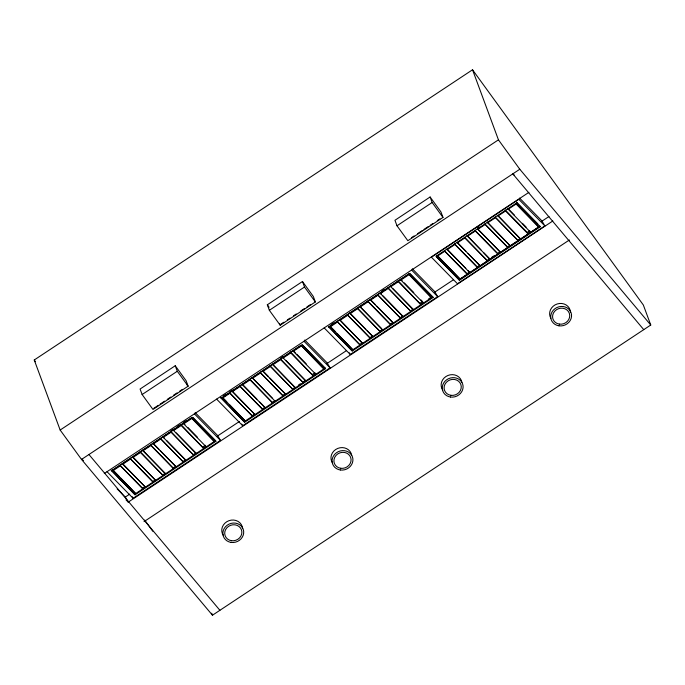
<?xml version="1.0" encoding="UTF-8"?>
<svg xmlns="http://www.w3.org/2000/svg" width="685" height="685" viewBox="0 0 685 685"><rect width="100%" height="100%" fill="white"/><g stroke="black" fill="none" stroke-linecap="round" stroke-linejoin="round"><path stroke-width="1.03" d="M34.25 359.985L472.53 69.776L643.343 305.005L650.75 325.015L212.47 615.224L81.515 459.438L60.16 430.034L34.25 359.985L35.509 361.714M60.16 430.034L498.44 139.834L472.53 69.776M175.249 365.747L140.091 389.029L142.129 394.526L152.978 409.467L188.135 386.186L186.097 380.689L175.249 365.747L177.287 371.253L188.135 386.186M267.321 304.782L302.47 281.509L313.319 296.442L315.357 301.948L280.199 325.229L269.351 310.288L267.321 304.782L269.128 307.274M430.111 196.989L394.954 220.27L396.992 225.776L407.84 240.709L442.989 217.436L440.96 211.93L430.111 196.989L432.149 202.495L442.989 217.436M142.129 394.526L177.287 371.253M269.351 310.288L304.508 287.015L302.47 281.509M396.992 225.776L432.149 202.495M153.885 408.243L158.338 405.289M160.119 404.116L164.58 401.162M167.251 399.389L170.813 397.035M173.485 395.262L177.055 392.899M179.727 391.135L182.398 389.363M281.107 324.005L283.778 322.233M287.349 319.869L290.02 318.105M293.582 315.742L296.254 313.97M300.715 311.024L304.277 308.661M306.949 306.889L310.51 304.534M411.42 237.712L414.091 235.948M417.653 233.585L422.114 230.639M423.895 229.458L428.348 226.504M430.129 225.322L432.809 223.558M437.261 220.604L439.933 218.832M81.515 459.438L519.795 169.238L650.75 325.015M104.283 473.515L528.914 192.348M170.762 430.848L173.433 429.084M176.987 426.729L179.65 424.965M183.203 422.611L185.866 420.847M223.498 395.921L226.17 394.158M229.723 391.811L232.386 390.039M280.353 358.281L283.025 356.517M331.086 324.69L333.749 322.926M381.725 291.168L384.388 289.404M477.385 228.088L479.166 226.915M120.791 478.156L135.724 493.628L112.768 469.978L191.423 417.893L214.379 441.551L191.423 417.893M229.655 404.844L245.316 421.061L222.368 397.411L301.015 345.326L323.971 368.984L301.015 345.326M337.243 333.612L352.903 349.829L329.947 326.18L339.657 319.749L362.613 343.408L339.657 319.749M340.513 319.184L408.602 274.094L431.559 297.752L408.602 274.094M111.604 470.86L192.442 417.336L215.903 441.268L135.065 494.793L111.244 470.252L135.065 494.793M221.195 398.293L302.034 344.769L325.495 368.701L244.656 422.234L220.835 397.694L244.656 422.234M328.774 327.062L409.613 273.538L433.083 297.47L352.244 351.003L328.423 326.462L352.244 351.003M540.294 226.744L516.832 202.811L435.985 256.336L459.455 280.276L540.294 226.744L539.943 226.144L459.104 279.668L436.371 256.481M113.128 470.578L120.346 465.8L142.942 488.85L119.986 465.201L120.346 465.8M122.838 464.156L145.434 487.206L122.478 463.548L122.838 464.156L130.552 459.044L153.149 482.094L130.193 458.436L130.552 459.044M133.044 457.392L155.641 480.442L132.685 456.792L133.044 457.392L140.511 452.451L163.107 475.501L140.151 451.843L140.511 452.451M142.994 450.798L165.599 473.849L142.643 450.199L142.994 450.798L150.965 445.533L173.562 468.583L150.606 444.925L150.965 445.533M158.929 449.223L153.097 443.272L153.449 443.88L160.795 439.017L183.392 462.067L160.436 438.417L160.795 439.017M164.383 438.254L162.927 436.765L163.287 437.373L171.122 432.175L193.718 455.225L170.77 431.576L171.122 432.175M173.254 429.923L173.613 430.531L181.2 425.505L203.805 448.555L180.986 424.64M183.34 423.253L183.691 423.852L191.783 418.501M222.719 398.011L229.937 393.233L252.534 416.283L229.578 392.633L229.937 393.233M232.429 391.589L255.025 414.639L232.069 390.981L232.429 391.589L240.144 386.477L262.74 409.527L239.784 385.878L240.144 386.477M256.858 399.098L242.276 384.225L242.636 384.833L250.102 379.884L272.699 402.934L249.742 379.284L250.102 379.884M272.647 398.447L252.234 377.632L252.585 378.24L260.557 372.965L283.153 396.016L260.197 372.357L260.557 372.965M268.52 376.656L262.689 370.713L263.04 371.313L270.387 366.449L292.983 389.5L270.027 365.85L270.387 366.449M272.878 364.805L295.475 387.856L272.519 364.197L272.878 364.805L280.713 359.616L303.309 382.667L280.362 359.008L280.713 359.616M282.845 357.356L283.205 357.964L290.791 352.938L313.396 375.988L290.577 352.073M292.932 350.686L293.283 351.294L301.374 345.934M330.307 326.779L337.525 322.001L360.122 345.052L337.166 321.402L337.525 322.001M340.008 320.357L347.723 315.246L370.328 338.296L347.372 314.646L347.723 315.246M365.901 329.348L349.864 312.994L350.215 313.602L357.681 308.652L380.278 331.703L357.33 308.053L357.681 308.652M381.682 328.706L359.813 306.4L360.173 307.008L368.136 301.734L390.733 324.784L367.785 301.126L368.136 301.734M375.371 304.679L370.268 299.482L370.628 300.081L377.966 295.218L400.571 318.268L377.615 294.618L377.966 295.218M381.562 294.456L380.106 292.966L380.458 293.574L388.301 288.385L410.897 311.435L387.941 287.777L388.301 288.385M390.433 286.125L390.792 286.732L398.379 281.706L420.975 304.757L398.156 280.841M400.511 279.454L400.871 280.062L408.962 274.702M437.518 256.062L444.736 251.275L467.333 274.325L460.114 279.103L437.158 255.454L460.114 279.103M447.228 249.631L454.943 244.519L477.539 267.57L469.824 272.681L446.868 249.023L465.817 268.357M457.426 242.875L464.892 237.926L487.489 260.976L480.022 265.926L457.075 242.267L465.817 251.19M467.384 236.282L475.347 231.008L497.944 254.058L489.981 259.332L467.033 235.674L480.879 249.802M477.839 229.355L485.185 224.5L507.782 247.542L500.435 252.405L477.488 228.756M487.669 222.848L495.512 217.659L518.108 240.709L510.265 245.898L487.318 222.24L510.265 245.898M498.004 216.006L505.59 210.98L528.186 234.03L520.6 239.056L497.644 215.407L520.6 239.056M508.082 209.336L516.173 203.976L538.77 227.026L530.678 232.386L507.722 208.728M117.135 488.876L125.278 497.07L129.739 494.116M217.154 436.234L239.45 421.472M326.865 363.589L346.49 350.592M434.795 292.127L453.521 279.72M541.835 221.246L548.968 216.528M202.854 446.945L205.346 445.293M312.446 374.378L314.937 372.726M420.025 303.147L422.517 301.494L423.467 303.104L400.871 280.062M505.367 210.115L527.236 232.42L529.728 230.768M142.583 488.251L145.074 486.598M152.789 481.487L155.281 479.842M162.747 474.893L165.239 473.249M173.202 467.975L175.694 466.322L176.045 466.93L153.449 443.88M183.032 461.467L185.524 459.815L185.883 460.423L163.287 437.373M193.367 454.626L195.859 452.973L196.21 453.581L173.613 430.531M203.445 447.947L205.937 446.303L206.288 446.903L183.691 423.852M252.183 415.684L254.666 414.031M262.381 408.919L264.872 407.275L265.232 407.875L242.636 384.833M272.339 402.335L274.831 400.682L275.19 401.29L252.585 378.24M282.794 395.408L285.285 393.764L285.636 394.363L263.04 371.313M292.623 388.9L295.115 387.248M298.6 384.944L300.347 383.788M302.958 382.059L305.45 380.406L305.801 381.014L283.205 357.964M313.036 375.38L315.528 373.736L315.879 374.335L293.283 351.294M359.762 344.452L362.254 342.8M369.968 337.688L372.46 336.044L372.811 336.643L350.215 313.602M379.927 331.103L382.418 329.451L382.769 330.059L360.173 307.008M390.382 324.176L392.873 322.532L393.224 323.132L370.628 300.081M400.211 317.669L402.703 316.016L403.054 316.624L380.458 293.574M410.538 310.827L413.029 309.175L413.389 309.783L390.792 286.732M420.624 304.149L423.116 302.505M428.776 298.754L431.199 297.144M444.736 251.275L444.377 250.676L466.973 273.726L469.465 272.073L469.824 272.681M454.943 244.519L454.583 243.92L477.18 266.97L479.671 265.318L480.022 265.926M464.892 237.926L464.541 237.327L487.138 260.377L489.629 258.725L489.981 259.332M491.393 257.551L494.048 255.796M475.347 231.008L474.996 230.4L497.593 253.45L500.084 251.806L500.435 252.405M485.185 224.5L484.826 223.892L507.422 246.942L509.914 245.29M495.512 217.659L495.152 217.051L517.749 240.101L520.24 238.457M527.835 233.431L530.327 231.778L530.678 232.386M134.714 494.193L215.552 440.66L215.903 441.268M244.305 421.626L325.144 368.102L325.495 368.701M351.884 350.395L432.732 296.87L433.083 297.47M107.023 471.7L133.095 498.295L220.484 440.429L217.522 435.395L195.174 412.593M216.614 399.132L242.687 425.727L330.076 367.862L327.113 362.827L304.765 340.034M324.193 327.901L350.275 354.496L437.664 296.631L434.701 291.596L412.353 268.803M544.875 225.904L457.486 283.77L431.404 257.175L518.802 199.309L544.875 225.904L541.912 220.87L519.564 198.076M126.023 499.879L128.249 502.114L552.829 220.972M144.021 521.636L569.398 239.973M514.426 175.257L512.8 173.862L643.754 329.648M81.952 459.155L83.45 460.654M537.742 223.901L516.473 202.203L516.832 202.811M507.859 208.463L514.426 215.159M522.441 223.336L526.089 227.052M478.216 229.501L500.084 251.806M483.798 252.774L489.629 258.725M468.009 253.424L479.671 265.318M468.009 270.592L469.465 272.073M411.591 270.036L437.664 296.631M409.998 273.683L432.732 296.87M400.648 279.189L402.112 280.679M404.296 282.905L413.774 292.572M421.061 300.013L422.517 301.494M392.616 288.359L413.029 309.175M383.018 295.946L402.703 316.016M376.836 306.169L392.873 322.532M367.357 330.838L372.46 336.044M329.947 326.18L335.051 331.386M304.003 341.267L330.076 367.862M302.41 344.915L325.144 368.102M293.069 350.42L295.252 352.655M296.708 354.136L306.186 363.803M285.765 360.336L305.45 380.406M269.976 378.146L285.285 393.764M259.769 402.069L264.872 407.275M222.368 397.411L226.735 401.872M194.412 413.834L220.484 440.429M192.819 417.473L215.552 440.66M183.477 422.987L184.933 424.477M187.844 427.449L197.323 437.116M176.173 432.903L195.859 452.973M166.575 440.481L185.524 459.815M160.384 450.713L175.694 466.322M112.768 469.978L119.336 476.666M88.947 454.523L219.902 610.301M498.44 139.834L519.795 169.238M304.508 287.015L315.357 301.948M144.672 520.069L152.781 531.252M538.77 227.026L515.814 203.376L516.173 203.976M527.236 232.42L528.186 234.03M505.239 210.381L505.59 210.98M517.749 240.101L518.108 240.709M507.422 246.942L507.782 247.542M497.593 253.45L497.944 254.058M487.138 260.377L487.489 260.976M477.18 266.97L477.539 267.57M466.973 273.726L467.333 274.325M459.104 279.668L459.455 280.276M398.028 281.098L398.379 281.706M349.281 352.818L350.275 354.496M290.44 352.33L290.791 352.938M241.694 424.049L242.687 425.727M180.849 424.897L181.2 425.505M132.102 496.616L133.095 498.295M125.278 497.07L128.249 502.114M279.523 323.388L280.199 325.229M186.611 383.865L186.971 384.85M211.733 613.221L212.47 615.224M223.438 535.559A10.532 9.633 -20.3 0 1 228.936 520.694A10.532 9.633 -20.3 0 1 242.593 528.674M332.645 463.128A10.532 9.633 -20.3 0 1 337.722 448.435A10.532 9.633 -20.3 0 1 351.713 455.414M442.827 390.176A10.532 9.633 -20.3 0 1 447.904 375.483A10.532 9.633 -20.3 0 1 461.896 382.461M550.834 318.26A10.532 9.633 -20.3 0 1 557.23 303.96A10.532 9.633 -20.3 0 1 570.451 312.086M231.136 542.409A10.532 9.633 -20.3 0 0 243.201 529.214A10.532 9.633 -20.3 0 0 225.528 526.697A10.532 9.633 -20.3 0 0 231.136 542.409M231.513 540.705A8.674 7.929 -20.3 0 0 241.454 529.839A8.674 7.929 -20.3 0 0 226.898 527.767A8.674 7.929 -20.3 0 0 231.513 540.705M340.342 469.987A10.532 9.633 -20.3 0 0 352.415 456.784A10.532 9.633 -20.3 0 0 334.734 454.275A10.532 9.633 -20.3 0 0 340.342 469.987M340.719 468.283A8.674 7.929 -20.3 0 0 350.66 457.417A8.674 7.929 -20.3 0 0 336.104 455.345A8.674 7.929 -20.3 0 0 340.719 468.283M450.524 397.026A10.532 9.633 -20.3 0 0 462.589 383.831A10.532 9.633 -20.3 0 0 444.916 381.314A10.532 9.633 -20.3 0 0 450.524 397.026M450.901 395.322A8.674 7.929 -20.3 0 0 460.842 384.456A8.674 7.929 -20.3 0 0 446.286 382.384A8.674 7.929 -20.3 0 0 450.901 395.322M558.994 325.82A10.532 9.633 -20.3 0 0 571.059 312.625A10.532 9.633 -20.3 0 0 553.386 310.108A10.532 9.633 -20.3 0 0 558.994 325.82M559.371 324.116A8.674 7.929 -20.3 0 0 569.312 313.25A8.674 7.929 -20.3 0 0 554.756 311.178A8.674 7.929 -20.3 0 0 559.371 324.116"/></g></svg>
